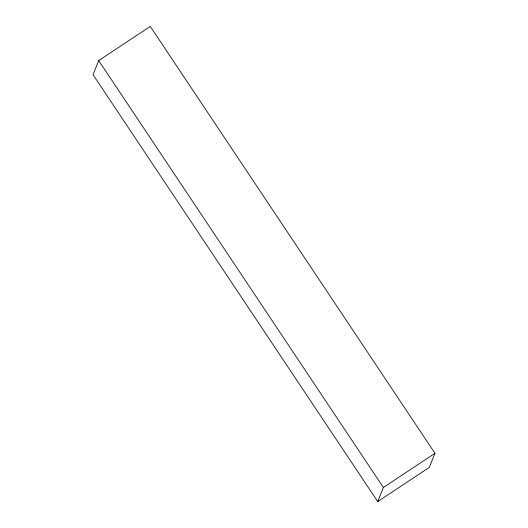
<?xml version="1.0" encoding="UTF-8"?>
<svg xmlns="http://www.w3.org/2000/svg" width="528" height="528" viewBox="0 0 528 528"><rect width="100%" height="100%" fill="white"/><g stroke="black" fill="none" stroke-linecap="round" stroke-linejoin="round"><path stroke-width="0.79" d="M98.69 60.601L93.034 74.705L377.731 501.6L429.31 467.399L434.966 453.295L150.269 26.4L98.69 60.601L383.394 487.496L377.731 501.6M383.394 487.496L434.966 453.295"/></g></svg>
